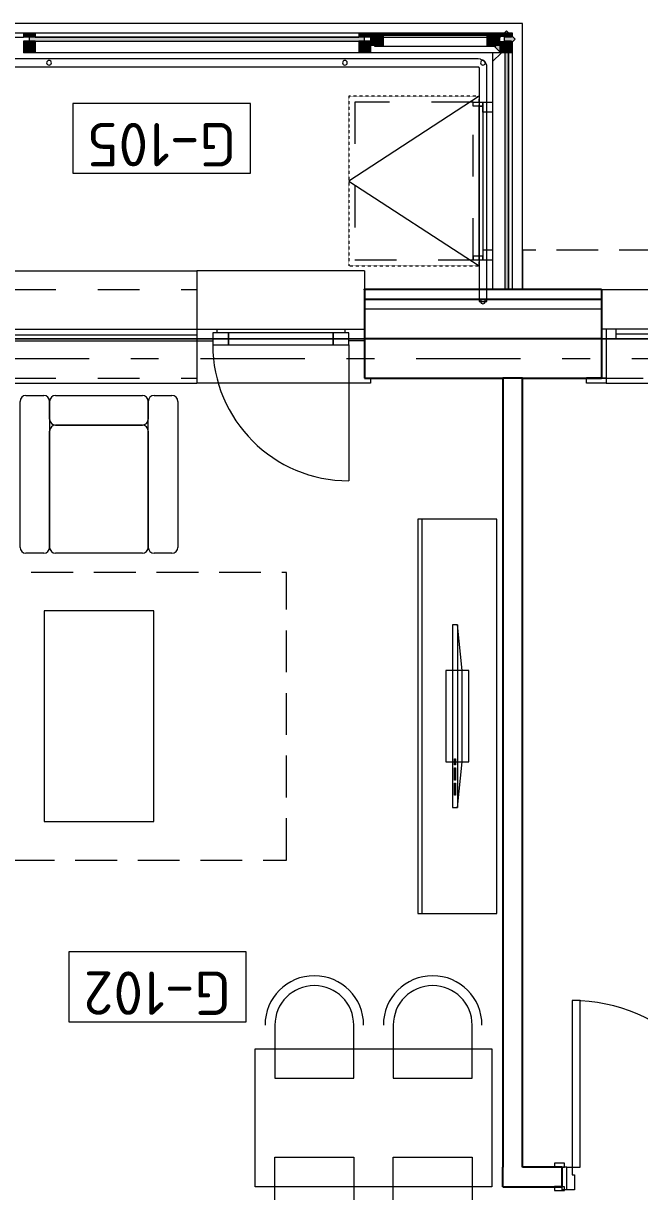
# Model space of a CAD drawing. Header units: millimetres. Extents: x 18162 to 3540582, y 72188 to 247925.
# Drawn here: x 675181 to 678305, y 92421 to 98346 of the extents above; entities that cross this region are included whole.
import ezdxf
from ezdxf.enums import TextEntityAlignment as Align

# ---------------------------------------------------------------- set-up
doc = ezdxf.new("R2010")
doc.units = ezdxf.units.MM
doc.header["$MEASUREMENT"] = 0
doc.set_wipeout_variables(frame=1)
for name, pattern in [('Dashed', [423.333333, 211.666667, -211.666667]), ('Double Dashed', [1093.611073, 529.166651, -211.666656, 141.111112, -211.666656]), ('Hidden Line', [317.5, 211.666667, -105.833333]), ('STYLE_01', [0.416641, 0.208282, -0.208359]), ('Wipeout_Contour', [1000, 0, -1000])]:
    doc.linetypes.add(name, pattern=pattern)
for name, color, linetype in [('Archicad Doors', 7, 'Continuous'), ('Archicad Windows', 7, 'Continuous'), ('Archicad Zone Stamps', 7, 'Continuous'), ('Drawing & Figure', 7, 'Continuous'), ('Finish - Wall', 7, 'Continuous'), ('Interior - Furniture', 7, 'Continuous'), ('Interior - Stair & Railing', 7, 'Continuous'), ('Model Unit - Zone A', 7, 'Continuous'), ('Structural - Bearing', 7, 'Continuous'), ('Structural - Grid', 7, 'Continuous')]:
    doc.layers.add(name, color=color, linetype=linetype)
doc.styles.add('GENERATED_STYLE_2', font='')
doc.styles.add('GENERATED_STYLE_3', font='', dxfattribs={"width": 0.8})
doc.styles.get('GENERATED_STYLE_2').set_extended_font_data('ISOCPEUR MON')
doc.styles.get('GENERATED_STYLE_3').set_extended_font_data('ISOCPEUR MON')

# ---------------------------------------------------------------- blocks, each defined once
blk = doc.blocks.new('Carpet 27[178]_3', base_point=(676515, 95561.1))
at = {"layer": 'Interior - Furniture', "color": 7, "linetype": 'Hidden Line', "lineweight": 5, "flags": 128}
blk.add_lwpolyline([(676515, 94102.8), (676515, 95561.1), (675056.7, 95561.1), (675056.7, 94102.8)], close=True, dxfattribs=at)
blk = doc.blocks.new('Тагт - 50%_G-105_91_3', base_point=(675882.2, 97762.7))
at = {"layer": 'Archicad Zone Stamps', "color": 7, "linetype": 'Continuous', "lineweight": 5}
for p, q in [((676332.2, 97940.1), (675432.2, 97940.1)), ((675432.2, 97940.1), (675432.2, 97585.3)), ((676332.2, 97585.3), (676332.2, 97940.1)), ((675432.2, 97585.3), (676332.2, 97585.3))]:
    blk.add_line(p, q, dxfattribs=at)
at = {"layer": 'Archicad Zone Stamps', "color": 7, "lineweight": 5, "style": 'GENERATED_STYLE_2'}
for tag, p in [('DUMMY_861', (675508.9, 97620.8)), ('ROOM_NUMBER', (675882.2, 97620.8))]:
    blk.add_attdef(tag, text='', height=220, rotation=180, dxfattribs=at).set_placement(p, align=Align.TOP_CENTER)
blk = doc.blocks.new('Зочны өрөө_ гал тогоо_G-102_103_3', base_point=(675861.3, 92645.7))
at = {"layer": 'Archicad Zone Stamps', "color": 7, "linetype": 'Continuous', "lineweight": 5}
for p, q in [((676311.3, 93637), (675411.3, 93637)), ((675411.3, 93637), (675411.3, 93282.2)), ((676311.3, 93282.2), (676311.3, 93637)), ((675411.3, 93282.2), (676311.3, 93282.2))]:
    blk.add_line(p, q, dxfattribs=at)
at = {"layer": 'Archicad Zone Stamps', "color": 7, "lineweight": 5, "style": 'GENERATED_STYLE_2'}
for tag, p in [('DUMMY_861', (675488.1, 93317.7)), ('ROOM_NUMBER', (675861.3, 93317.7))]:
    blk.add_attdef(tag, text='', height=220, rotation=180, dxfattribs=at).set_placement(p, align=Align.TOP_CENTER)
blk = doc.blocks.new('Window with Sidelight 27[34]_3', base_point=(636137.8, 0))
at = {"layer": 'Archicad Windows', "color": 7, "linetype": 'Continuous', "lineweight": 13}
for p, q in [((678111.3, 96995.7), (679711.3, 96995.7)), ((678111.3, 96995.7), (678111.3, 96945.7)), ((679711.3, 96995.7), (679711.3, 96945.7)), ((678111.3, 96945.7), (678111.3, 96895.7)), ((679711.3, 96945.7), (679711.3, 96895.7)), ((678111.3, 96895.7), (678111.3, 96795.7)), ((679711.3, 96895.7), (679711.3, 96795.7)), ((678136.3, 96795.7), (678111.3, 96795.7)), ((678111.3, 96795.7), (678111.3, 96745.7)), ((678111.3, 96795.7), (678111.3, 96745.7)), ((678186.3, 96795.7), (678136.3, 96795.7)), ((678136.3, 96795.7), (678136.3, 96745.7)), ((678186.3, 96745.7), (678186.3, 96795.7)), ((678651.3, 96795.7), (678186.3, 96795.7)), ((678186.3, 96770.7), (678651.3, 96770.7)), ((678701.3, 96795.7), (678651.3, 96795.7)), ((678651.3, 96795.7), (678651.3, 96745.7)), ((678751.3, 96795.7), (678701.3, 96795.7)), ((678751.3, 96745.7), (678751.3, 96795.7)), ((679636.3, 96795.7), (678751.3, 96795.7)), ((678751.3, 96770.7), (679636.3, 96770.7)), ((679686.3, 96795.7), (679636.3, 96795.7)), ((679636.3, 96795.7), (679636.3, 96745.7)), ((679711.3, 96795.7), (679686.3, 96795.7)), ((679686.3, 96795.7), (679686.3, 96745.7)), ((679711.3, 96795.7), (679711.3, 96745.7)), ((679711.3, 96795.7), (679711.3, 96745.7)), ((678111.3, 96545.7), (678111.3, 96745.7)), ((678111.3, 96745.7), (678136.3, 96745.7)), ((678111.3, 96745.7), (678136.3, 96745.7)), ((678111.3, 96745.7), (678111.3, 96545.7)), ((678111.3, 96745.7), (678111.3, 96545.7)), ((678136.3, 96745.7), (678136.3, 96545.7)), ((678136.3, 96745.7), (678186.3, 96745.7)), ((678186.3, 96745.7), (678651.3, 96745.7)), ((678651.3, 96745.7), (678701.3, 96745.7)), ((678701.3, 96745.7), (678751.3, 96745.7)), ((678751.3, 96745.7), (679636.3, 96745.7)), ((679636.3, 96745.7), (679686.3, 96745.7)), ((679686.3, 96545.7), (679686.3, 96745.7)), ((679686.3, 96745.7), (679711.3, 96745.7)), ((679686.3, 96745.7), (679711.3, 96745.7)), ((679711.3, 96745.7), (679711.3, 96545.7)), ((679711.3, 96745.7), (679711.3, 96545.7)), ((679711.3, 96745.7), (679711.3, 96545.7)), ((678036.3, 96520.7), (678036.3, 96545.7)), ((678036.3, 96545.7), (678136.3, 96545.7)), ((678111.3, 96545.7), (678036.3, 96545.7)), ((678111.3, 96545.7), (678036.3, 96545.7)), ((678136.3, 96520.7), (678036.3, 96520.7)), ((678136.3, 96545.7), (678111.3, 96545.7)), ((678136.3, 96545.7), (678136.3, 96520.7)), ((678136.3, 96520.7), (679686.3, 96520.7)), ((679711.3, 96545.7), (679686.3, 96545.7)), ((679686.3, 96545.7), (679786.3, 96545.7)), ((679686.3, 96520.7), (679686.3, 96545.7)), ((679786.3, 96520.7), (679686.3, 96520.7)), ((679711.3, 96545.7), (679786.3, 96545.7)), ((679711.3, 96545.7), (679786.3, 96545.7)), ((679786.3, 96545.7), (679786.3, 96520.7))]:
    blk.add_line(p, q, dxfattribs=at)
at = {"layer": 'Archicad Windows', "color": 7, "linetype": 'Dashed', "lineweight": 13}
blk.add_line((678111.3, 96545.7), (679711.3, 96545.7), dxfattribs=at)
blk = doc.blocks.new('Terrace Door 01 27[35]_3', base_point=(636137.8, 0))
at = {"layer": 'Archicad Windows', "color": 7, "linetype": 'Continuous', "lineweight": 13}
for p, q in [((674711.3, 97090.7), (676061.3, 97090.7)), ((674711.3, 97090.7), (674711.3, 96995.7)), ((676061.3, 97090.7), (676061.3, 96795.7)), ((676911.3, 97090.7), (676061.3, 97090.7)), ((676911.3, 97090.7), (676911.3, 96995.7)), ((674711.3, 96795.7), (676911.3, 96795.7)), ((674711.3, 96795.7), (674711.3, 96735.7)), ((674811.3, 96795.7), (674811.3, 96735.7)), ((674811.3, 96765.7), (676061.3, 96765.7)), ((676061.3, 96795.7), (676061.3, 96735.7)), ((676161.3, 96795.7), (676161.3, 96775.7)), ((676221.3, 96775.7), (676221.3, 96715.7)), ((676751.3, 96775.7), (676751.3, 96715.7)), ((676811.3, 96795.7), (676811.3, 96775.7)), ((676911.3, 96795.7), (676911.3, 96735.7)), ((674711.3, 96735.7), (674811.3, 96735.7)), ((674811.3, 96735.7), (676061.3, 96735.7)), ((676061.3, 96735.7), (676061.3, 96520.7)), ((676061.3, 96735.7), (676061.3, 96520.7)), ((676061.3, 96735.7), (676141.3, 96735.7)), ((676221.3, 96745.7), (676751.3, 96745.7)), ((676911.3, 96735.7), (676831.3, 96735.7)), ((676831.3, 96715.7), (676831.3, 96025.7)), ((674681.3, 96545.7), (674681.3, 96520.7)), ((674681.3, 96520.7), (676061.3, 96520.7)), ((676941.3, 96520.7), (676061.3, 96520.7)), ((676941.3, 96545.7), (676941.3, 96520.7))]:
    blk.add_line(p, q, dxfattribs=at)
at = {"layer": 'Archicad Windows', "color": 7, "linetype": 'Dashed', "lineweight": 13}
for p, q in [((674711.3, 96995.7), (676061.3, 96995.7)), ((674711.3, 96545.7), (676061.3, 96545.7))]:
    blk.add_line(p, q, dxfattribs=at)
at = {"layer": 'Archicad Windows', "color": 7, "linetype": 'Continuous', "lineweight": 13, "flags": 128}
for points in [[(676141.3, 96775.7), (676141.3, 96715.7), (676221.3, 96715.7), (676221.3, 96775.7)], [(676221.3, 96775.7), (676221.3, 96715.7), (676751.3, 96715.7), (676751.3, 96775.7)], [(676751.3, 96775.7), (676751.3, 96715.7), (676831.3, 96715.7), (676831.3, 96775.7)]]:
    blk.add_lwpolyline(points, close=True, dxfattribs=at)
at = {"layer": 'Archicad Windows', "color": 7, "linetype": 'Continuous', "lineweight": 13}
blk.add_arc((676831.3, 96715.7), 690, 180, 270, dxfattribs=at)
blk = doc.blocks.new('Door 27[97]_3', base_point=(636137.8, 0))
at = {"layer": 'Archicad Doors', "color": 7, "linetype": 'Continuous', "lineweight": 13}
for p, q in [((677963.8, 93389.7), (677963.8, 92545.7)), ((678003.8, 93389.7), (677963.8, 93389.7)), ((678003.8, 92545.7), (678003.8, 93389.7)), ((677923.8, 92564.7), (677873.8, 92564.7)), ((677873.8, 92564.7), (677873.8, 92545.7)), ((677873.8, 92545.7), (677923.8, 92545.7)), ((677910.8, 92545.7), (677873.8, 92545.7)), ((677910.8, 92545.7), (677873.8, 92545.7)), ((677935.8, 92545.7), (677910.8, 92545.7)), ((677910.8, 92545.7), (677910.8, 92430.7)), ((677910.8, 92545.7), (677910.8, 92445.7)), ((677910.8, 92545.7), (677910.8, 92445.7)), ((677923.8, 92545.7), (677923.8, 92564.7)), ((677935.8, 92430.7), (677935.8, 92545.7)), ((677935.8, 92545.7), (677963.8, 92545.7)), ((677963.8, 92545.7), (677963.8, 92505.7)), ((677963.8, 92545.7), (678003.8, 92545.7)), ((678807.8, 92505.7), (678807.8, 92545.7)), ((678807.8, 92545.7), (678835.8, 92545.7)), ((678835.8, 92545.7), (678860.8, 92545.7)), ((678835.8, 92545.7), (678835.8, 92430.7)), ((678897.8, 92564.7), (678847.8, 92564.7)), ((678847.8, 92564.7), (678847.8, 92545.7)), ((678847.8, 92545.7), (678897.8, 92545.7)), ((678860.8, 92545.7), (678860.8, 92430.7)), ((678860.8, 92545.7), (678860.8, 92445.7)), ((678860.8, 92545.7), (678860.8, 92445.7)), ((678860.8, 92545.7), (678897.8, 92545.7)), ((678860.8, 92545.7), (678897.8, 92545.7)), ((678897.8, 92545.7), (678897.8, 92564.7)), ((677963.8, 92505.7), (677975.8, 92505.7)), ((677975.8, 92505.7), (677975.8, 92430.7)), ((678795.8, 92430.7), (678795.8, 92505.7)), ((678795.8, 92505.7), (678807.8, 92505.7)), ((677923.8, 92445.7), (677873.8, 92445.7)), ((677873.8, 92445.7), (677873.8, 92426.7)), ((677910.8, 92445.7), (677873.8, 92445.7)), ((677910.8, 92445.7), (677873.8, 92445.7)), ((677873.8, 92426.7), (677923.8, 92426.7)), ((677935.8, 92430.7), (677910.8, 92430.7)), ((677923.8, 92426.7), (677923.8, 92445.7)), ((677975.8, 92430.7), (677935.8, 92430.7)), ((678835.8, 92430.7), (678795.8, 92430.7)), ((678835.8, 92430.7), (678860.8, 92430.7)), ((678897.8, 92445.7), (678847.8, 92445.7)), ((678847.8, 92445.7), (678847.8, 92426.7)), ((678847.8, 92426.7), (678897.8, 92426.7)), ((678860.8, 92445.7), (678897.8, 92445.7)), ((678860.8, 92445.7), (678897.8, 92445.7)), ((678897.8, 92426.7), (678897.8, 92445.7))]:
    blk.add_line(p, q, dxfattribs=at)
blk.add_arc((677963.8, 92545.7), 844, 0, 90, dxfattribs=at)
blk = doc.blocks.new('Dining Table Rectangle 27[239]_3', base_point=(676956.3, 92795.7))
at = {"layer": 'Interior - Furniture', "color": 7, "linetype": 'Continuous', "lineweight": 5, "flags": 128}
for points in [[(676456.3, 92995.7), (676856.3, 92995.7), (676856.3, 93265.7, 1), (676456.3, 93265.7)], [(677056.3, 92995.7), (677456.3, 92995.7), (677456.3, 93265.7, 1), (677056.3, 93265.7)], [(676456.3, 92595.7), (676856.3, 92595.7), (676856.3, 92325.7, -1), (676456.3, 92325.7)], [(677056.3, 92595.7), (677456.3, 92595.7), (677456.3, 92325.7, -1), (677056.3, 92325.7)]]:
    blk.add_lwpolyline(points, format="xyb", close=True, dxfattribs=at)
blk.add_lwpolyline([(676356.3, 93145.7), (677556.3, 93145.7), (677556.3, 92445.7), (676356.3, 92445.7)], close=True, dxfattribs=at)
at = {"layer": 'Interior - Furniture', "color": 7, "linetype": 'Continuous', "lineweight": 5}
for centre, start, end in [((676656.3, 93265.7), 0, 180), ((677256.3, 93265.7), 0, 180), ((676656.3, 92325.7), 180, 0), ((677256.3, 92325.7), 180, 0)]:
    blk.add_arc(centre, 250, start, end, dxfattribs=at)
blk = doc.blocks.new('Coffee Table 04 27[240]_3', base_point=(675842.6, 95366.7))
at = {"layer": 'Interior - Furniture', "color": 7, "linetype": 'Continuous', "lineweight": 5, "flags": 128}
blk.add_lwpolyline([(675842.6, 95366.7), (675286.2, 95366.7), (675286.2, 94297.3), (675842.6, 94297.3)], close=True, dxfattribs=at)
blk = doc.blocks.new('Sofa 01 27[242]_3', base_point=(675964.4, 96458.4))
at = {"layer": 'Interior - Furniture', "color": 7, "linetype": 'Continuous', "lineweight": 5}
for p, q in [((675194.4, 96458.4), (675284.4, 96458.4)), ((675344.4, 96458.4), (675784.4, 96458.4)), ((675844.4, 96458.4), (675934.4, 96458.4)), ((675164.4, 95688.4), (675164.4, 96428.4)), ((675314.4, 96338.4), (675314.4, 96428.4)), ((675314.4, 96428.4), (675314.4, 95688.4)), ((675814.4, 96428.4), (675814.4, 96338.4)), ((675814.4, 95688.4), (675814.4, 96428.4)), ((675964.4, 96428.4), (675964.4, 95688.4)), ((675314.4, 95688.4), (675314.4, 96278.4)), ((675314.4, 95688.4), (675314.4, 96278.4)), ((675344.4, 96308.4), (675784.4, 96308.4)), ((675344.4, 96308.4), (675784.4, 96308.4)), ((675784.4, 96308.4), (675344.4, 96308.4)), ((675814.4, 96278.4), (675814.4, 95688.4)), ((675814.4, 96278.4), (675814.4, 95688.4)), ((675284.4, 95658.4), (675194.4, 95658.4)), ((675784.4, 95658.4), (675344.4, 95658.4)), ((675784.4, 95658.4), (675344.4, 95658.4)), ((675934.4, 95658.4), (675844.4, 95658.4))]:
    blk.add_line(p, q, dxfattribs=at)
for centre, start, end in [((675194.4, 96428.4), 90, 180), ((675284.4, 96428.4), 0, 90), ((675344.4, 96428.4), 90, 180), ((675784.4, 96428.4), 0, 90), ((675844.4, 96428.4), 90, 180), ((675934.4, 96428.4), 0, 90), ((675344.4, 96338.4), 180, 270), ((675784.4, 96338.4), 270, 0), ((675344.4, 96278.4), 90, 180), ((675344.4, 96278.4), 90, 180), ((675784.4, 96278.4), 0, 90), ((675784.4, 96278.4), 0, 90), ((675194.4, 95688.4), 180, 270), ((675284.4, 95688.4), 270, 0), ((675344.4, 95688.4), 180, 270), ((675344.4, 95688.4), 180, 270), ((675784.4, 95688.4), 270, 0), ((675784.4, 95688.4), 270, 0), ((675844.4, 95688.4), 180, 270), ((675934.4, 95688.4), 270, 0)]:
    blk.add_arc(centre, 30, start, end, dxfattribs=at)
blk = doc.blocks.new('TV Stand Mounted 27[244]_3', base_point=(677181.3, 95832))
at = {"layer": 'Interior - Furniture', "color": 7, "linetype": 'Continuous', "lineweight": 5}
blk.add_line((677201.3, 95832), (677201.3, 93832), dxfattribs=at)
at = {"layer": 'Interior - Furniture', "color": 7, "linetype": 'Continuous', "lineweight": 5, "flags": 128}
blk.add_lwpolyline([(677181.3, 95832), (677181.3, 93832), (677581.3, 93832), (677581.3, 95832)], close=True, dxfattribs=at)
blk = doc.blocks.new('Flat Panel TV 27[245]_3', base_point=(677356.3, 95294.7))
at = {"layer": 'Interior - Furniture', "color": 7, "linetype": 'Continuous', "lineweight": 5}
for p, q in [((677381.3, 95294.7), (677381.3, 94369.2)), ((677366.3, 94585.2), (677366.3, 94616)), ((677366.3, 94616), (677372.6, 94616)), ((677372.6, 94585.2), (677366.3, 94585.2)), ((677366.3, 94508), (677366.3, 94569.7)), ((677366.3, 94569.7), (677372.6, 94569.7)), ((677372.6, 94616), (677372.6, 94585.2)), ((677372.6, 94569.7), (677372.6, 94508)), ((677372.6, 94508), (677366.3, 94508)), ((677366.3, 94430.9), (677366.3, 94492.6)), ((677366.3, 94492.6), (677372.6, 94492.6)), ((677372.6, 94492.6), (677372.6, 94430.9)), ((677372.6, 94430.9), (677366.3, 94430.9))]:
    blk.add_line(p, q, dxfattribs=at)
at = {"layer": 'Interior - Furniture', "color": 7, "linetype": 'Continuous', "lineweight": 5, "flags": 128}
for points in [[(677356.3, 95294.7), (677356.3, 94369.2), (677381.3, 94369.2), (677406.3, 94600.6), (677406.3, 95063.4), (677381.3, 95294.7)], [(677323.5, 95063.4), (677323.5, 94600.6), (677439.2, 94600.6), (677439.2, 95063.4)]]:
    blk.add_lwpolyline(points, close=True, dxfattribs=at)
blk = doc.blocks.new('Standard grid marker[331]_3', base_point=(654300.1, 96645.7))
at = {"layer": 'Structural - Grid', "color": 13, "linetype": 'Double Dashed', "lineweight": 13}
blk.add_line((655300.1, 96645.7), (689862.2, 96645.7), dxfattribs=at)
at = {"layer": 'Structural - Grid', "color": 13, "lineweight": 13, "style": 'GENERATED_STYLE_3'}
blk.add_attdef('AC_MarkerText_1', text='', height=250, rotation=180, dxfattribs=at).set_placement((691162.2, 96520.7), align=Align.TOP_CENTER)

msp = doc.modelspace()

# ---------------------------------------------------------------- linework, layer by layer
at = {"layer": 'Drawing & Figure', "color": 7, "linetype": 'STYLE_01', "lineweight": 5}
msp.add_lwpolyline([(677491.3, 97975.7), (676831.3, 97975.7), (676831.3, 97115.7), (677491.3, 97115.7)], close=True, dxfattribs=at)
at = {"layer": 'Drawing & Figure', "color": 7, "linetype": 'Continuous', "lineweight": 5}
msp.add_lwpolyline([(677491.3, 97975.7), (676831.3, 97545.7), (677491.3, 97115.7)], dxfattribs=at)
at = {"layer": 'Drawing & Figure', "color": 7, "linetype": 'Dashed', "lineweight": 5}
msp.add_lwpolyline([(677461.3, 97145.7), (677461.3, 97945.7), (676861.3, 97945.7), (676861.3, 97145.7)], close=True, dxfattribs=at)
at = {"layer": 'Drawing & Figure', "color": 7, "linetype": 'Continuous', "lineweight": 5}
for points in [[(677511.3, 97925.7), (677461.3, 97925.7), (677461.3, 97945.7), (677511.3, 97945.7)], [(677561.3, 97895.7), (677511.3, 97895.7), (677511.3, 97945.7), (677561.3, 97945.7)], [(677491.3, 97925.7), (677511.3, 97925.7), (677511.3, 97165.7), (677491.3, 97165.7)], [(677511.3, 97165.7), (677461.3, 97165.7), (677461.3, 97145.7), (677511.3, 97145.7)], [(677561.3, 97195.7), (677511.3, 97195.7), (677511.3, 97145.7), (677561.3, 97145.7)]]:
    msp.add_lwpolyline(points, close=True, dxfattribs=at)
at = {"layer": 'Finish - Wall', "color": 7, "linetype": 'Continuous', "lineweight": 13}
msp.add_line((677661.3, 96935.7), (677561.3, 96935.7), dxfattribs=at)
at = {"layer": 'Interior - Stair & Railing', "color": 7, "linetype": 'Continuous', "lineweight": 13}
for p, q in [((677445.3, 98165.7), (674652.4, 98165.7)), ((674652.4, 98125.7), (677445.3, 98125.7)), ((677461.3, 98165.7), (677445.3, 98165.7)), ((677445.3, 98125.7), (677461.3, 98125.7)), ((677487.6, 98165.7), (677461.3, 98165.7)), ((677461.3, 98125.7), (677485, 98125.7)), ((677485, 98125.7), (677485.4, 98125.6)), ((677485.4, 98125.6), (677487.6, 98125.3)), ((677498, 98164.3), (677487.6, 98165.7)), ((677487.6, 98125.3), (677488.7, 98124.9)), ((677488.7, 98124.9), (677489.7, 98124.1)), ((677489.7, 98124.1), (677490.5, 98123.1)), ((677490.5, 98123.1), (677491, 98121.9)), ((677491, 98121.9), (677491.3, 98119.4)), ((677491.3, 98119.4), (677491.3, 98104.6)), ((677501, 98163.1), (677498, 98164.3)), ((677508.9, 98159.8), (677501, 98163.1)), ((677518.3, 98152.6), (677508.9, 98159.8)), ((677525.5, 98143.3), (677518.3, 98152.6)), ((677530, 98132.4), (677525.5, 98143.3)), ((677531.3, 98122), (677530, 98132.4)), ((677531.3, 98120.7), (677531.3, 98122)), ((677531.3, 98104.6), (677531.3, 98120.7))]:
    msp.add_line(p, q, dxfattribs=at)
at = {"layer": 'Interior - Stair & Railing', "color": 7, "linetype": 'Continuous', "lineweight": 13, "flags": 128}
for points in [[(675311.3, 98133.7, 1), (675311.3, 98157.7, 1)], [(676811.3, 98133.7, 1), (676811.3, 98157.7, 1)], [(677511.3, 98133.7, 1), (677511.3, 98157.7, 1)]]:
    msp.add_lwpolyline(points, format="xyb", close=True, dxfattribs=at)
at = {"layer": 'Structural - Bearing', "color": 7, "linetype": 'Continuous', "lineweight": 13, "flags": 128}
for points in [[(677711.3, 98345.7), (674411.3, 98345.7), (674411.3, 96745.7), (677711.3, 96745.7)], [(656911.3, 96745.7), (656911.3, 78545.7), (687111.3, 78545.7), (687111.3, 96745.7), (673911.3, 96745.7), (673911.3, 92545.7), (671411.3, 92545.7), (671411.3, 96745.7)]]:
    msp.add_lwpolyline(points, close=True, dxfattribs=at)
at = {"layer": 'Structural - Bearing', "color": 7, "linetype": 'Hidden Line', "lineweight": 13, "flags": 128}
msp.add_lwpolyline([(683810.9, 97195.7), (677710.9, 97195.7)], dxfattribs=at)

# ---------------------------------------------------------------- block references
at = {"layer": 'Interior - Furniture', "color": 7, "linetype": 'Continuous', "lineweight": 5}
for name, p in [('Sofa 01 27[242]_3', (675964.4, 96458.4)), ('TV Stand Mounted 27[244]_3', (677181.3, 95832)), ('Coffee Table 04 27[240]_3', (675842.6, 95366.7)), ('Flat Panel TV 27[245]_3', (677356.3, 95294.7)), ('Dining Table Rectangle 27[239]_3', (676956.3, 92795.7))]:
    msp.add_blockref(name, p, dxfattribs=at)
at = {"layer": 'Interior - Furniture', "color": 7, "linetype": 'Hidden Line', "lineweight": 5}
msp.add_blockref('Carpet 27[178]_3', (676515, 95561.1), dxfattribs=at)
at = {"layer": 'Model Unit - Zone A', "color": 7, "linetype": 'Continuous', "lineweight": 5}
for name, p, values in [('Тагт - 50%_G-105_91_3', (675882.2, 97762.7), {'ROOM_NUMBER': 'G-105'}), ('Зочны өрөө_ гал тогоо_G-102_103_3', (675861.3, 92645.7), {'ROOM_NUMBER': 'G-102'})]:
    msp.add_blockref(name, p, dxfattribs=at).add_auto_attribs(values)

# ---------------------------------------------------------------- next in the draw order: wipeouts: each hides what was drawn before it
at = {"color": 254, "linetype": 'Wipeout_Contour', "lineweight": 0, "ltscale": 2727893.749001592}
msp.add_wipeout([(674526.3, 98275.7), (675181.3, 98275.7), (675181.3, 98295.7), (674526.3, 98295.7)], dxfattribs=at).dxf.layer = 'Finish - Wall'
at = {"color": 254, "linetype": 'Wipeout_Contour', "lineweight": 0, "ltscale": 2054249.495601586}
msp.add_wipeout([(677656.3, 98290.7), (677661.3, 98295.7), (677656.3, 98295.7)], dxfattribs=at).dxf.layer = 'Finish - Wall'
at = {"color": 254, "linetype": 'Wipeout_Contour', "lineweight": 0, "ltscale": 2732638.932243795}
msp.add_wipeout([(676881.3, 98255.7), (675241.3, 98255.7), (675241.3, 98195.7), (676881.3, 98195.7)], dxfattribs=at).dxf.layer = 'Finish - Wall'
at = {"color": 254, "linetype": 'Wipeout_Contour', "lineweight": 0, "ltscale": 3423309.547339686}
msp.add_wipeout([(677561.3, 98195.7), (677561.3, 98153.2), (677603, 98195), (677602.3, 98195.7), (677596.3, 98195.7)], dxfattribs=at).dxf.layer = 'Finish - Wall'
at = {"color": 254, "linetype": 'Wipeout_Contour', "lineweight": 0, "ltscale": 2051791.837697513}
msp.add_wipeout([(677711.3, 92545.7), (677611.3, 92545.7), (677611.3, 92445.7)], dxfattribs=at).dxf.layer = 'Structural - Bearing'

# ---------------------------------------------------------------- next in the draw order: linework, layer by layer
at = {"layer": 'Finish - Wall', "color": 7, "linetype": 'Continuous', "lineweight": 13}
msp.add_line((675241.3, 98195.7), (675181.3, 98195.7), dxfattribs=at)
at = {"layer": 'Finish - Wall', "color": 7, "linetype": 'Continuous', "lineweight": 13, "flags": 128}
msp.add_lwpolyline([(676881.3, 98195.7), (675241.3, 98195.7)], dxfattribs=at)

# ---------------------------------------------------------------- next in the draw order: wipeouts: each hides what was drawn before it
at = {"color": 254, "linetype": 'Wipeout_Contour', "lineweight": 0, "ltscale": 2732673.447868025}
msp.add_wipeout([(675241.3, 98275.7), (676881.3, 98275.7), (676881.3, 98295.7), (675241.3, 98295.7)], dxfattribs=at).dxf.layer = 'Finish - Wall'
at = {"color": 254, "linetype": 'Wipeout_Contour', "lineweight": 0, "ltscale": 2738997.78276512}
msp.add_wipeout([(677656.3, 98290.7), (677656.3, 98283.1), (677661.3, 98278.1), (677661.3, 98295.7)], dxfattribs=at).dxf.layer = 'Finish - Wall'
at = {"color": 254, "linetype": 'Wipeout_Contour', "lineweight": 0, "ltscale": 2727896.919479875}
msp.add_wipeout([(675211.3, 98275.7), (674503.8, 98275.7), (674503.8, 98255.7), (675211.3, 98255.7)], dxfattribs=at).dxf.layer = 'Finish - Wall'
at = {"color": 254, "linetype": 'Wipeout_Contour', "lineweight": 0, "ltscale": 4106721.129930296}
msp.add_wipeout([(677578.9, 98255.7), (676941.3, 98255.7), (676941.3, 98195.7), (677596.3, 98195.7), (677596.3, 98201.7), (677560.6, 98237.4)], dxfattribs=at).dxf.layer = 'Finish - Wall'
at = {"color": 254, "linetype": 'Wipeout_Contour', "lineweight": 0, "ltscale": 2736372.25854932}
msp.add_wipeout([(677711.3, 92445.7), (677910.8, 92445.7), (677910.8, 92545.7), (677711.3, 92545.7)], dxfattribs=at).dxf.layer = 'Structural - Bearing'

# ---------------------------------------------------------------- next in the draw order: linework, layer by layer
at = {"layer": 'Finish - Wall', "color": 7, "linetype": 'Continuous', "lineweight": 13}
for p, q in [((675181.3, 98295.7), (675181.3, 98275.7)), ((675181.3, 98255.7), (675181.3, 98195.7)), ((676941.3, 98195.7), (676881.3, 98195.7))]:
    msp.add_line(p, q, dxfattribs=at)
at = {"layer": 'Finish - Wall', "color": 7, "linetype": 'Continuous', "lineweight": 13, "flags": 128}
for points in [[(675181.3, 98295.7), (674526.3, 98295.7)], [(677661.3, 98295.7), (677656.3, 98295.7)], [(674526.3, 98275.7), (675181.3, 98275.7)]]:
    msp.add_lwpolyline(points, dxfattribs=at)
at = {"layer": 'Structural - Bearing', "color": 7, "linetype": 'Continuous', "lineweight": 25}
for p, q in [((677910.8, 92545.7), (677873.8, 92545.7)), ((677910.8, 92545.7), (677910.8, 92445.7)), ((677910.8, 92445.7), (677873.8, 92445.7))]:
    msp.add_line(p, q, dxfattribs=at)

# ---------------------------------------------------------------- next in the draw order: block references
at = {"layer": 'Archicad Doors', "color": 7, "linetype": 'Continuous', "lineweight": 13}
msp.add_blockref('Door 27[97]_3', (636137.8, 0), dxfattribs=at)

# ---------------------------------------------------------------- next in the draw order: wipeouts: each hides what was drawn before it
at = {"color": 254, "linetype": 'Wipeout_Contour', "lineweight": 0, "ltscale": 2737453.255355345}
msp.add_wipeout([(676941.3, 98275.7), (677596.3, 98275.7), (677596.3, 98295.7), (676941.3, 98295.7)], dxfattribs=at).dxf.layer = 'Finish - Wall'
at = {"color": 254, "linetype": 'Wipeout_Contour', "lineweight": 0, "ltscale": 2732661.942626807}
msp.add_wipeout([(676911.3, 98255.7), (676911.3, 98275.7), (675211.3, 98275.7), (675211.3, 98255.7)], dxfattribs=at).dxf.layer = 'Finish - Wall'
at = {"color": 254, "linetype": 'Wipeout_Contour', "lineweight": 0, "ltscale": 3423011.711338428}
msp.add_wipeout([(677561.3, 96995.7), (677621.3, 96995.7), (677621.3, 98195.7), (677603.8, 98195.7), (677561.3, 98153.2)], dxfattribs=at).dxf.layer = 'Finish - Wall'
at = {"color": 254, "linetype": 'Wipeout_Contour', "lineweight": 0, "ltscale": 2051876.269099687}
msp.add_wipeout([(677711.3, 92545.7), (677611.3, 92445.7), (677711.3, 92445.7)], dxfattribs=at).dxf.layer = 'Structural - Bearing'

# ---------------------------------------------------------------- next in the draw order: hatches: boundary and pattern name
at = {"layer": 'Finish - Wall', "linetype": 'Continuous', "lineweight": 9}
for points in [[(675241.3, 98275.7), (675241.3, 98295.7), (675181.3, 98295.7), (675181.3, 98275.7)], [(675241.3, 98255.7), (675181.3, 98255.7), (675181.3, 98195.7), (675241.3, 98195.7)]]:
    msp.add_hatch(color=7, dxfattribs=at).paths.add_polyline_path(points)

# ---------------------------------------------------------------- next in the draw order: linework, layer by layer
at = {"layer": 'Finish - Wall', "color": 7, "linetype": 'Continuous', "lineweight": 13}
for p, q in [((675241.3, 98295.7), (675181.3, 98295.7)), ((675241.3, 98295.7), (675241.3, 98275.7)), ((676881.3, 98295.7), (676881.3, 98275.7)), ((675241.3, 98275.7), (675181.3, 98275.7)), ((675241.3, 98255.7), (675181.3, 98255.7)), ((675241.3, 98255.7), (675241.3, 98195.7)), ((676881.3, 98255.7), (676881.3, 98195.7)), ((677561.3, 96995.7), (677561.3, 96935.7))]:
    msp.add_line(p, q, dxfattribs=at)
at = {"layer": 'Finish - Wall', "color": 7, "linetype": 'Continuous', "lineweight": 13, "flags": 128}
for points in [[(676881.3, 98295.7), (675241.3, 98295.7)], [(675241.3, 98275.7), (676881.3, 98275.7)], [(675241.3, 98255.7), (676881.3, 98255.7)], [(677561.3, 98153.2), (677561.3, 98195.7)], [(677561.3, 96995.7), (677561.3, 98153.2)]]:
    msp.add_lwpolyline(points, dxfattribs=at)
at = {"layer": 'Structural - Bearing', "color": 7, "linetype": 'Continuous', "lineweight": 25, "flags": 128}
for points in [[(677611.3, 92445.7), (677611.3, 92545.7)], [(677910.8, 92545.7), (677711.3, 92545.7)], [(677611.3, 92445.7), (677910.8, 92445.7)]]:
    msp.add_lwpolyline(points, dxfattribs=at)

# ---------------------------------------------------------------- next in the draw order: wipeouts: each hides what was drawn before it
at = {"color": 254, "linetype": 'Wipeout_Contour', "lineweight": 0, "ltscale": 4108056.832373715}
msp.add_wipeout([(677641.3, 96995.7), (677661.3, 96995.7), (677661.3, 98253.2), (677656.3, 98248.2), (677656.3, 98195.7), (677641.3, 98195.7)], dxfattribs=at).dxf.layer = 'Finish - Wall'

# ---------------------------------------------------------------- next in the draw order: linework, layer by layer
at = {"layer": 'Finish - Wall', "color": 7, "linetype": 'Continuous', "lineweight": 13}
msp.add_line((677656.3, 98295.7), (677656.3, 98275.7), dxfattribs=at)
at = {"layer": 'Finish - Wall', "color": 7, "linetype": 'Continuous', "lineweight": 13, "flags": 128}
msp.add_lwpolyline([(677661.3, 98278.1), (677661.3, 98295.7)], dxfattribs=at)

# ---------------------------------------------------------------- next in the draw order: wipeouts: each hides what was drawn before it
at = {"color": 254, "linetype": 'Wipeout_Contour', "lineweight": 0, "ltscale": 2737427.069358347}
msp.add_wipeout([(676911.3, 98275.7), (676911.3, 98255.7), (677618.9, 98255.7), (677618.9, 98275.7)], dxfattribs=at).dxf.layer = 'Finish - Wall'
at = {"color": 254, "linetype": 'Wipeout_Contour', "lineweight": 0, "ltscale": 2738488.777066664}
msp.add_wipeout([(677621.3, 96975.7), (677641.3, 96975.7), (677641.3, 98195.7), (677621.3, 98195.7)], dxfattribs=at).dxf.layer = 'Finish - Wall'

# ---------------------------------------------------------------- next in the draw order: hatches: boundary and pattern name
at = {"layer": 'Finish - Wall', "linetype": 'Continuous', "lineweight": 9}
for points in [[(676941.3, 98275.7), (676941.3, 98295.7), (676881.3, 98295.7), (676881.3, 98275.7)], [(677656.3, 98275.7), (677656.3, 98295.7), (677596.3, 98295.7), (677596.3, 98275.7)], [(676941.3, 98255.7), (676881.3, 98255.7), (676881.3, 98195.7), (676941.3, 98195.7)], [(677656.3, 98255.7), (677596.3, 98255.7), (677596.3, 98195.7), (677656.3, 98195.7)], [(677621.3, 96975.7), (677621.3, 96995.7), (677561.3, 96995.7), (677561.3, 96935.7), (677661.3, 96935.7), (677661.3, 96995.7), (677641.3, 96995.7), (677641.3, 96975.7)]]:
    msp.add_hatch(color=7, dxfattribs=at).paths.add_polyline_path(points)
at = {"layer": 'Finish - Wall', "linetype": 'Continuous', "lineweight": 13}
for points in [[(675211.3, 98275.7), (675211.3, 98255.7), (676911.3, 98255.7), (676911.3, 98275.7)], [(677641.3, 98253.2), (677621.3, 98253.2), (677621.3, 96975.7), (677641.3, 96975.7)]]:
    msp.add_hatch(color=7, dxfattribs=at).paths.add_polyline_path(points)

# ---------------------------------------------------------------- next in the draw order: linework, layer by layer
at = {"layer": 'Finish - Wall', "color": 7, "linetype": 'Continuous', "lineweight": 13}
for p, q in [((676941.3, 98295.7), (676881.3, 98295.7)), ((676941.3, 98295.7), (676941.3, 98275.7)), ((677596.3, 98295.7), (677596.3, 98275.7)), ((677656.3, 98295.7), (677596.3, 98295.7)), ((677631.3, 98308.1), (677598.9, 98275.7)), ((677631.3, 98308.1), (677673.8, 98265.7)), ((676941.3, 98275.7), (676881.3, 98275.7)), ((676941.3, 98255.7), (676881.3, 98255.7)), ((676941.3, 98255.7), (676941.3, 98195.7)), ((677596.3, 98255.7), (677578.9, 98255.7)), ((677598.9, 98275.7), (677596.3, 98275.7)), ((677596.3, 98255.7), (677596.3, 98195.7)), ((677618.9, 98275.7), (677618.9, 98255.7)), ((677656.3, 98275.7), (677618.9, 98275.7)), ((677656.3, 98255.7), (677618.9, 98255.7)), ((677621.3, 98253.2), (677621.3, 98213.2)), ((677641.3, 98253.2), (677621.3, 98253.2)), ((677673.8, 98265.7), (677641.3, 98233.2)), ((677641.3, 98253.2), (677641.3, 98233.2)), ((677656.3, 98255.7), (677656.3, 98195.7)), ((677656.3, 98195.7), (677596.3, 98195.7)), ((677621.3, 98213.2), (677603, 98195)), ((677621.3, 96995.7), (677561.3, 96995.7)), ((677621.3, 96995.7), (677621.3, 96975.7)), ((677641.3, 96995.7), (677641.3, 96975.7)), ((677661.3, 96995.7), (677641.3, 96995.7)), ((677661.3, 96995.7), (677661.3, 96935.7)), ((677641.3, 96975.7), (677621.3, 96975.7))]:
    msp.add_line(p, q, dxfattribs=at)
at = {"layer": 'Finish - Wall', "color": 7, "linetype": 'Continuous', "lineweight": 13, "flags": 128}
for points in [[(677596.3, 98295.7), (676941.3, 98295.7)], [(676941.3, 98275.7), (677596.3, 98275.7)], [(676941.3, 98255.7), (677578.9, 98255.7)], [(677661.3, 96995.7), (677661.3, 98253.2)], [(677596.3, 98195.7), (676941.3, 98195.7)], [(677603, 98195), (677561.3, 98153.2)], [(677621.3, 98195.7), (677621.3, 96995.7)], [(677641.3, 98195.7), (677641.3, 96995.7)]]:
    msp.add_lwpolyline(points, dxfattribs=at)
for points in [[(675211.3, 98275.7), (675211.3, 98255.7), (676911.3, 98255.7), (676911.3, 98275.7)], [(677641.3, 98253.2), (677621.3, 98253.2), (677621.3, 96975.7), (677641.3, 96975.7)]]:
    msp.add_lwpolyline(points, close=True, dxfattribs=at)

# ---------------------------------------------------------------- next in the draw order: wipeouts: each hides what was drawn before it
at = {"color": 254, "linetype": 'Wipeout_Contour', "lineweight": 0, "ltscale": 2737437.459326779}
msp.add_wipeout([(677006.3, 98285.7), (677006.3, 98230.7), (677531.3, 98230.7), (677531.3, 98285.7)], dxfattribs=at).dxf.layer = 'Archicad Windows'
at = {"color": 254, "linetype": 'Wipeout_Contour', "lineweight": 0, "ltscale": 2737663.012001902}
msp.add_wipeout([(676911.3, 96945.7), (678111.3, 96945.7), (678111.3, 96995.7), (676911.3, 96995.7)], dxfattribs=at).dxf.layer = 'Structural - Bearing'

# ---------------------------------------------------------------- next in the draw order: linework, layer by layer
at = {"layer": 'Archicad Windows', "color": 7, "linetype": 'Continuous', "lineweight": 13}
msp.add_line((677006.3, 98230.7), (677531.3, 98230.7), dxfattribs=at)
at = {"layer": 'Finish - Wall', "color": 7, "linetype": 'Continuous', "lineweight": 13}
for p, q in [((677578.9, 98255.7), (677560.6, 98237.4)), ((677560.6, 98237.4), (677603, 98195))]:
    msp.add_line(p, q, dxfattribs=at)
at = {"layer": 'Structural - Bearing', "color": 7, "linetype": 'Hidden Line', "lineweight": 13, "flags": 128}
for points in [[(677710.9, 97195.7), (677710.9, 96995.7)], [(677710.9, 96995.7), (683810.9, 96995.7)]]:
    msp.add_lwpolyline(points, dxfattribs=at)
at = {"layer": 'Structural - Bearing', "color": 7, "linetype": 'Continuous', "lineweight": 25, "flags": 128}
msp.add_lwpolyline([(678111.3, 96995.7), (676911.3, 96995.7)], dxfattribs=at)
at = {"layer": 'Structural - Bearing', "color": 7, "linetype": 'Continuous', "lineweight": 25}
msp.add_point((676911.3, 96995.7), dxfattribs=at)

# ---------------------------------------------------------------- next in the draw order: wipeouts: each hides what was drawn before it
at = {"color": 254, "linetype": 'Wipeout_Contour', "lineweight": 0, "ltscale": 2737454.68964169}
msp.add_wipeout([(677551.3, 98290.7), (676986.3, 98290.7), (676986.3, 98285.7), (677551.3, 98285.7)], dxfattribs=at).dxf.layer = 'Archicad Windows'
at = {"color": 254, "linetype": 'Wipeout_Contour', "lineweight": 0, "ltscale": 2737634.682379275}
msp.add_wipeout([(676911.3, 96895.7), (678111.3, 96895.7), (678111.3, 96945.7), (676911.3, 96945.7)], dxfattribs=at).dxf.layer = 'Structural - Bearing'

# ---------------------------------------------------------------- next in the draw order: hatches: boundary and pattern name
at = {"layer": 'Archicad Windows', "linetype": 'Continuous', "lineweight": 9}
for points in [[(676941.3, 98235.7), (676961.3, 98235.7), (676961.3, 98285.7), (676986.3, 98285.7), (676986.3, 98290.7), (676941.3, 98290.7)], [(677596.3, 98290.7), (677551.3, 98290.7), (677551.3, 98285.7), (677576.3, 98285.7), (677576.3, 98235.7), (677596.3, 98235.7)], [(676961.3, 98230.7), (677006.3, 98230.7), (677006.3, 98285.7), (676961.3, 98285.7)], [(677576.3, 98285.7), (677531.3, 98285.7), (677531.3, 98230.7), (677576.3, 98230.7)]]:
    msp.add_hatch(color=7, dxfattribs=at).paths.add_polyline_path(points)
at = {"layer": 'Finish - Wall', "linetype": 'Continuous', "lineweight": 9}
msp.add_hatch(color=7, dxfattribs=at).paths.add_polyline_path([(677598.9, 98275.7), (677618.9, 98275.7), (677618.9, 98255.7), (677578.9, 98255.7), (677560.6, 98237.4), (677603, 98195), (677621.3, 98213.2), (677621.3, 98253.2), (677641.3, 98253.2), (677641.3, 98233.2), (677673.8, 98265.7), (677631.3, 98308.1)])

# ---------------------------------------------------------------- next in the draw order: linework, layer by layer
at = {"layer": 'Archicad Windows', "color": 7, "linetype": 'Continuous', "lineweight": 13}
for p, q in [((677531.3, 98285.7), (677006.3, 98285.7)), ((677006.3, 98275.7), (677531.3, 98275.7))]:
    msp.add_line(p, q, dxfattribs=at)
at = {"layer": 'Archicad Windows', "color": 7, "linetype": 'Continuous', "lineweight": 13, "flags": 128}
for points in [[(676941.3, 98235.7), (676961.3, 98235.7), (676961.3, 98285.7), (676986.3, 98285.7), (676986.3, 98290.7), (676941.3, 98290.7)], [(677551.3, 98290.7), (676986.3, 98290.7), (676986.3, 98285.7), (677551.3, 98285.7)], [(677596.3, 98290.7), (677551.3, 98290.7), (677551.3, 98285.7), (677576.3, 98285.7), (677576.3, 98235.7), (677596.3, 98235.7)], [(676961.3, 98230.7), (677006.3, 98230.7), (677006.3, 98285.7), (676961.3, 98285.7)], [(677576.3, 98285.7), (677531.3, 98285.7), (677531.3, 98230.7), (677576.3, 98230.7)]]:
    msp.add_lwpolyline(points, close=True, dxfattribs=at)
at = {"layer": 'Interior - Stair & Railing', "color": 7, "linetype": 'Continuous', "lineweight": 13}
for p, q in [((677491.3, 98104.6), (677491.3, 96935.7)), ((677531.3, 96935.7), (677531.3, 98104.6)), ((677491.3, 96935.7), (677531.3, 96935.7))]:
    msp.add_line(p, q, dxfattribs=at)
at = {"layer": 'Structural - Bearing', "color": 7, "linetype": 'Continuous', "lineweight": 25}
for p, q in [((678111.3, 96995.7), (678111.3, 96945.7)), ((678111.3, 96945.7), (676911.3, 96945.7))]:
    msp.add_line(p, q, dxfattribs=at)

# ---------------------------------------------------------------- next in the draw order: wipeouts: each hides what was drawn before it
at = {"color": 254, "linetype": 'Wipeout_Contour', "lineweight": 0, "ltscale": 3422562.510405584}
msp.add_wipeout([(676911.3, 96745.7), (678111.3, 96745.7), (678111.3, 96795.7), (678111.3, 96895.7), (676911.3, 96895.7)], dxfattribs=at).dxf.layer = 'Structural - Bearing'

# ---------------------------------------------------------------- next in the draw order: linework, layer by layer
at = {"layer": 'Interior - Stair & Railing', "color": 7, "linetype": 'Continuous', "lineweight": 13, "flags": 128}
msp.add_lwpolyline([(677499.3, 96935.7, 1), (677523.3, 96935.7, 1)], format="xyb", close=True, dxfattribs=at)
at = {"layer": 'Structural - Bearing', "color": 7, "linetype": 'Continuous', "lineweight": 25}
for p, q in [((678111.3, 96945.7), (678111.3, 96895.7)), ((678111.3, 96895.7), (678111.3, 96795.7))]:
    msp.add_line(p, q, dxfattribs=at)
at = {"layer": 'Structural - Bearing', "color": 7, "linetype": 'Continuous', "lineweight": 13}
msp.add_line((678111.3, 96895.7), (676911.3, 96895.7), dxfattribs=at)

# ---------------------------------------------------------------- next in the draw order: wipeouts: each hides what was drawn before it
at = {"color": 254, "linetype": 'Wipeout_Contour', "lineweight": 0, "ltscale": 2737479.15171539}
msp.add_wipeout([(676911.3, 96545.7), (678111.3, 96545.7), (678111.3, 96745.7), (676911.3, 96745.7)], dxfattribs=at).dxf.layer = 'Structural - Bearing'

# ---------------------------------------------------------------- next in the draw order: linework, layer by layer
at = {"layer": 'Structural - Bearing', "color": 7, "linetype": 'Continuous', "lineweight": 25}
for p, q in [((676911.3, 96995.7), (676911.3, 96545.7)), ((678111.3, 96795.7), (678111.3, 96745.7)), ((678111.3, 96745.7), (676911.3, 96745.7)), ((678111.3, 96745.7), (678111.3, 96545.7)), ((676911.3, 96545.7), (676941.3, 96545.7)), ((678111.3, 96545.7), (678036.3, 96545.7))]:
    msp.add_line(p, q, dxfattribs=at)
at = {"layer": 'Structural - Bearing', "color": 7, "linetype": 'Continuous', "lineweight": 25, "flags": 128}
msp.add_lwpolyline([(676941.3, 96545.7), (678111.3, 96545.7)], dxfattribs=at)

# ---------------------------------------------------------------- next in the draw order: block references
at = {"layer": 'Archicad Windows', "color": 7, "linetype": 'Continuous', "lineweight": 13}
for name in ['Terrace Door 01 27[35]_3', 'Window with Sidelight 27[34]_3']:
    msp.add_blockref(name, (636137.8, 0), dxfattribs=at)

# ---------------------------------------------------------------- next in the draw order: wipeouts: each hides what was drawn before it
at = {"color": 254, "linetype": 'Wipeout_Contour', "lineweight": 0, "ltscale": 2736911.214672161}
msp.add_wipeout([(677711.3, 92545.7), (677711.3, 96545.7), (677611.3, 96545.7), (677611.3, 92545.7)], dxfattribs=at).dxf.layer = 'Structural - Bearing'

# ---------------------------------------------------------------- next in the draw order: linework, layer by layer
at = {"layer": 'Structural - Bearing', "color": 7, "linetype": 'Continuous', "lineweight": 25, "flags": 128}
for points in [[(677711.3, 96545.7), (677611.3, 96545.7)], [(677611.3, 96545.7), (677611.3, 92545.7)], [(677711.3, 92545.7), (677711.3, 96545.7)]]:
    msp.add_lwpolyline(points, dxfattribs=at)

# ---------------------------------------------------------------- next in the draw order: block references
at = {"layer": 'Structural - Grid', "color": 13, "linetype": 'Continuous', "lineweight": 13}
msp.add_blockref('Standard grid marker[331]_3', (654300.1, 96645.7), dxfattribs=at)

doc.saveas('drawing.dxf')
